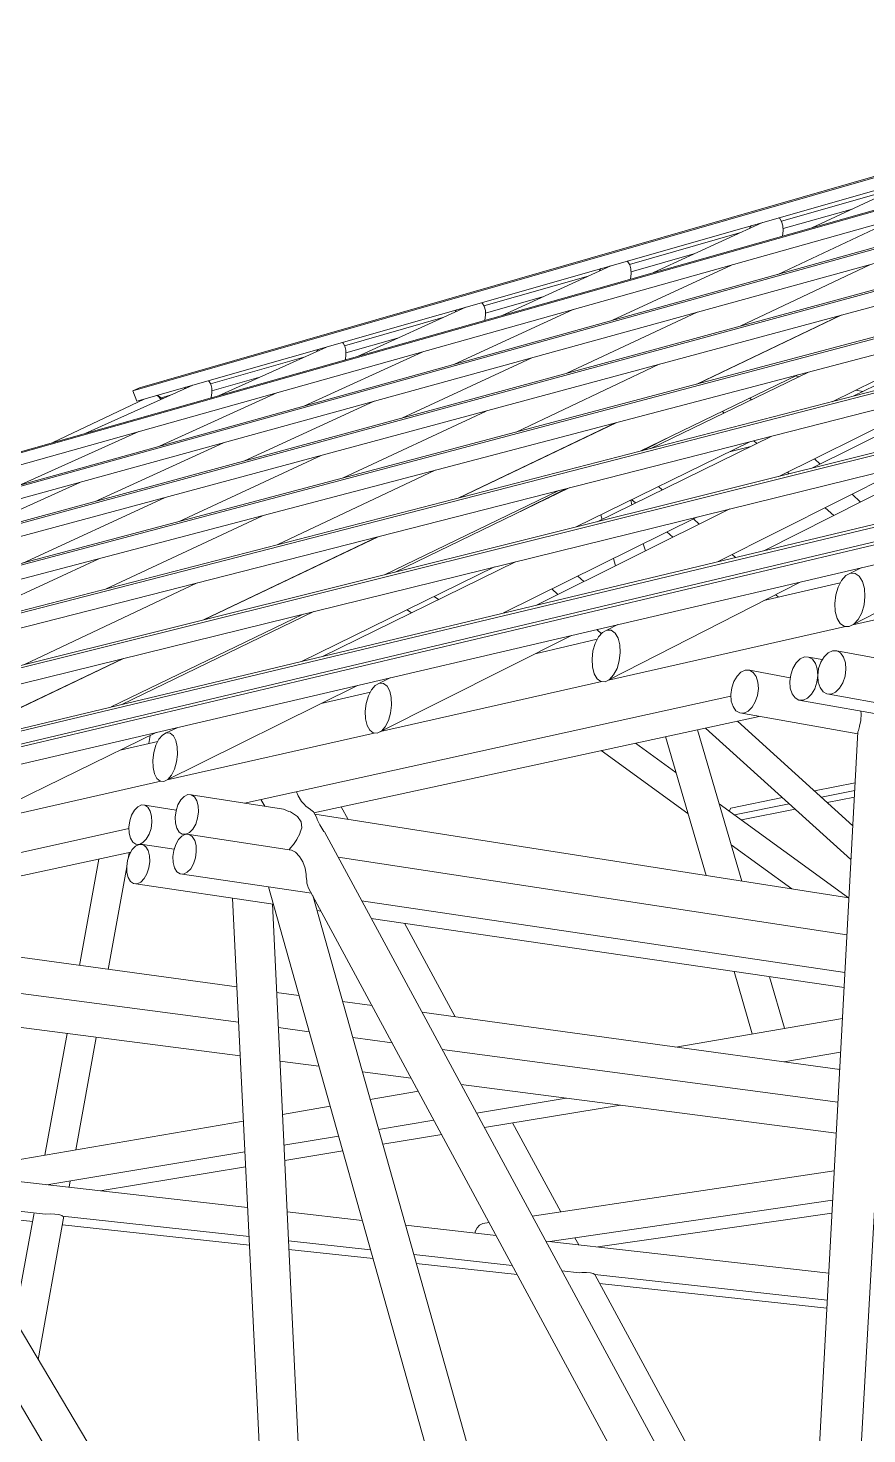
# Model space of a CAD drawing. Header units: millimetres. Extents: x -71878 to 121433, y -67383 to 83273.
# Drawn here: x -53653 to -41874, y 53587 to 73334 of the extents above; entities that cross this region are included whole.
import ezdxf

# ---------------------------------------------------------------- set-up
doc = ezdxf.new("R2010")
doc.units = ezdxf.units.MM
doc.header["$MEASUREMENT"] = 0
for name, color, linetype in [('COLUMNAS', 7, 'Continuous'), ('ENTIRADO', 7, 'Continuous'), ('Vigas', 7, 'Continuous')]:
    doc.layers.add(name, color=color, linetype=linetype)
for name, color, linetype, lineweight in [('COLUMNAS_Pluma_Nº__1', 7, 'Continuous', 0), ('ENTIRADO_Pluma_Nº__21', 7, 'Continuous', 5), ('Vigas_Pluma_Nº__21', 7, 'Continuous', 5)]:
    doc.layers.add(name, color=color, linetype=linetype, lineweight=lineweight)

# ---------------------------------------------------------------- blocks, each defined once
blk = doc.blocks.new('Elem Sección_5_3')
at = {"layer": 'COLUMNAS_Pluma_Nº__1', "linetype": 'Continuous'}
for p, q in [((-26873, -9638), (-19597, -21919)), ((-26206, -9724), (-19585, -20865))]:
    blk.add_line(p, q, dxfattribs=at)
blk = doc.blocks.new('Elem Sección_6_3')
at = {"layer": 'COLUMNAS_Pluma_Nº__1', "linetype": 'Continuous'}
for p, q in [((-20006, -7459), (-20005, -7461)), ((-19674, -8637), (-16050, -21511)), ((-19052, -8758), (-15481, -21450))]:
    blk.add_line(p, q, dxfattribs=at)
blk = doc.blocks.new('Elem Sección_35_3')
at = {"layer": 'Vigas_Pluma_Nº__21', "linetype": 'Continuous'}
for p, q in [((-22985, -13339), (-24132, -13214)), ((-19940, -13670), (-22568, -13384)), ((-18204, -13859), (-19386, -13731)), ((-16181, -14080), (-17598, -13926)), ((-11833, -14554), (-15024, -14206))]:
    blk.add_line(p, q, dxfattribs=at)
blk = doc.blocks.new('Elem Sección_37_3')
at = {"layer": 'Vigas_Pluma_Nº__21', "linetype": 'Continuous'}
for p, q in [((-20071, -11012), (-25889, -10259)), ((-18966, -11155), (-19512, -11084)), ((-17668, -11322), (-18355, -11234)), ((-11700, -12095), (-16969, -11413))]:
    blk.add_line(p, q, dxfattribs=at)
blk = doc.blocks.new('Elem Sección_38_3')
at = {"layer": 'Vigas_Pluma_Nº__21', "linetype": 'Continuous'}
for p, q in [((-13093, -5675), (-13138, -5751)), ((-13038, -5620), (-13093, -5675)), ((-12978, -5592), (-13038, -5620)), ((-12919, -5594), (-12978, -5592)), ((-12345, -5698), (-12919, -5594)), ((-12867, -5624), (-12919, -5594)), ((-12826, -5682), (-12867, -5624)), ((-12801, -5760), (-12826, -5682)), ((-13168, -5841), (-13180, -5936)), ((-13138, -5751), (-13168, -5841)), ((-12806, -5946), (-12794, -5851)), ((-12794, -5851), (-12801, -5760)), ((-13180, -5936), (-13174, -6027)), ((-13174, -6027), (-13149, -6104)), ((-13149, -6104), (-13109, -6162)), ((-12937, -6167), (-12881, -6112)), ((-12881, -6112), (-12837, -6036)), ((-12837, -6036), (-12806, -5946)), ((-13109, -6162), (-13056, -6193)), ((-11398, -6485), (-13056, -6193)), ((-13056, -6193), (-12997, -6195)), ((-12997, -6195), (-12937, -6167)), ((-11372, -6380), (-11354, -6300)), ((-11350, -6206), (-11354, -6168)), ((-11354, -6300), (-11350, -6206)), ((-11397, -6457), (-11388, -6440)), ((-11388, -6440), (-11374, -6382)), ((-11374, -6382), (-11372, -6380))]:
    blk.add_line(p, q, dxfattribs=at)
blk = doc.blocks.new('Elem Sección_39_3')
at = {"layer": 'Vigas_Pluma_Nº__21', "linetype": 'Continuous'}
for p, q in [((-20972, -7568), (-20945, -7485)), ((-20945, -7485), (-20906, -7415)), ((-20906, -7415), (-20859, -7366)), ((-20859, -7366), (-20807, -7341)), ((-20807, -7341), (-20757, -7343)), ((-20757, -7343), (-20714, -7373)), ((-20757, -7343), (-19464, -7546)), ((-20714, -7373), (-20680, -7426)), ((-20680, -7426), (-20661, -7499)), ((-20661, -7499), (-20657, -7583)), ((-20985, -7655), (-20972, -7568)), ((-20981, -7740), (-20985, -7655)), ((-20669, -7671), (-20696, -7754)), ((-20657, -7583), (-20669, -7671)), ((-19386, -7576), (-19464, -7546)), ((-19362, -7584), (-19386, -7576)), ((-19268, -7647), (-19362, -7584)), ((-19213, -7724), (-19268, -7647)), ((-19023, -7615), (-11523, -8792)), ((-18995, -7667), (-18990, -7690)), ((-18953, -7765), (-18990, -7690)), ((-20961, -7812), (-20981, -7740)), ((-20928, -7866), (-20961, -7812)), ((-20885, -7895), (-20928, -7866)), ((-20885, -7895), (-20845, -7901)), ((-20838, -7898), (-20885, -7895)), ((-20783, -7873), (-20834, -7898)), ((-20736, -7824), (-20783, -7873)), ((-20696, -7754), (-20736, -7824)), ((-19233, -7893), (-19275, -7966)), ((-19233, -7893), (-19229, -7867)), ((-19204, -7809), (-19229, -7867)), ((-19204, -7809), (-19213, -7724)), ((-18894, -7857), (-18953, -7765)), ((-18894, -7857), (-18888, -7864)), ((-19385, -8114), (-19362, -8090)), ((-19362, -8090), (-19323, -8040)), ((-19362, -8090), (-19362, -8090)), ((-19323, -8040), (-19322, -8039)), ((-19277, -7972), (-19322, -8039)), ((-19277, -7972), (-19275, -7966))]:
    blk.add_line(p, q, dxfattribs=at)
blk = doc.blocks.new('Elem Sección_40_3')
at = {"layer": 'Vigas_Pluma_Nº__21', "linetype": 'Continuous'}
for p, q in [((-21459, -7486), (-21509, -7511)), ((-21409, -7489), (-21459, -7486)), ((-21366, -7518), (-21409, -7489)), ((-20969, -7557), (-21409, -7489)), ((-21595, -7629), (-21622, -7711)), ((-21556, -7560), (-21595, -7629)), ((-21509, -7511), (-21556, -7560)), ((-21334, -7571), (-21366, -7518)), ((-21315, -7643), (-21334, -7571)), ((-21311, -7727), (-21315, -7643)), ((-21622, -7711), (-21634, -7798)), ((-21634, -7798), (-21630, -7882)), ((-21630, -7882), (-21611, -7954)), ((-21389, -7966), (-21350, -7897)), ((-21350, -7897), (-21323, -7815)), ((-21323, -7815), (-21311, -7727)), ((-21611, -7954), (-21579, -8007)), ((-21579, -8007), (-21536, -8037)), ((-21536, -8037), (-21490, -8040)), ((-21497, -8043), (-21536, -8037)), ((-21486, -8039), (-21436, -8015)), ((-21436, -8015), (-21389, -7966))]:
    blk.add_line(p, q, dxfattribs=at)
blk = doc.blocks.new('Elem Sección_41_3')
at = {"layer": 'Vigas_Pluma_Nº__21', "linetype": 'Continuous'}
for p, q in [((-13179, -5957), (-20011, -7460)), ((-21633, -7817), (-27288, -9061))]:
    blk.add_line(p, q, dxfattribs=at)
blk = doc.blocks.new('Elem Sección_42_3')
at = {"layer": 'Vigas_Pluma_Nº__21', "linetype": 'Continuous'}
for p, q in [((-19035, -7594), (-12781, -6241)), ((-19258, -7358), (-19278, -7299)), ((-19210, -7436), (-19258, -7358)), ((-19210, -7436), (-19172, -7474)), ((-19148, -7502), (-19172, -7474)), ((-19085, -7551), (-19148, -7502)), ((-19085, -7551), (-19077, -7555)), ((-19042, -7582), (-19077, -7555)), ((-19042, -7582), (-19041, -7582)), ((-26389, -9184), (-21608, -8150))]:
    blk.add_line(p, q, dxfattribs=at)
blk = doc.blocks.new('Elem Sección_43_3')
at = {"layer": 'Vigas_Pluma_Nº__21', "linetype": 'Continuous'}
for p, q in [((-11665, -11198), (-11652, -11196)), ((-16642, -12018), (-14729, -11703)), ((-18068, -12252), (-17240, -12116)), ((-19446, -12479), (-18631, -12345)), ((-22036, -12906), (-19994, -12570))]:
    blk.add_line(p, q, dxfattribs=at)
blk = doc.blocks.new('Elem Sección_44_3')
at = {"layer": 'Vigas_Pluma_Nº__21', "linetype": 'Continuous'}
for p, q in [((-13952, -10886), (-11614, -10484)), ((-12436, -11093), (-11639, -10960)), ((-18246, -11622), (-17569, -11506)), ((-16753, -11814), (-15495, -11604)), ((-19476, -11834), (-18807, -11719)), ((-23714, -12561), (-20026, -11928)), ((-18127, -12043), (-17350, -11913)), ((-19456, -12265), (-18689, -12137)), ((-22786, -12821), (-20005, -12356))]:
    blk.add_line(p, q, dxfattribs=at)
blk = doc.blocks.new('Elem Sección_47_3')
at = {"layer": 'Vigas_Pluma_Nº__21', "linetype": 'Continuous'}
for p, q in [((-15969, -13261), (-11729, -12623)), ((-15722, -13619), (-11751, -13038)), ((-16745, -13427), (-16769, -13479)), ((-16708, -13388), (-16745, -13427)), ((-16663, -13366), (-16708, -13388)), ((-16663, -13366), (-16574, -13352)), ((-16769, -13479), (-16773, -13500))]:
    blk.add_line(p, q, dxfattribs=at)
blk = doc.blocks.new('Elem Sección_48_3')
at = {"layer": 'Vigas_Pluma_Nº__21', "linetype": 'Continuous'}
blk.add_line((-15049, -13695), (-11761, -13220), dxfattribs=at)
blk = doc.blocks.new('Elem Sección_49_3')
at = {"layer": 'Vigas_Pluma_Nº__21', "linetype": 'Continuous'}
for p, q in [((-19966, -13139), (-24480, -12629)), ((-22807, -13234), (-24212, -13079)), ((-22806, -13234), (-22739, -13230)), ((-22739, -13230), (-22674, -13232)), ((-18356, -13322), (-19411, -13202)), ((-22807, -13234), (-22806, -13234)), ((-22674, -13232), (-22618, -13240)), ((-22618, -13240), (-22576, -13252)), ((-22564, -13260), (-22576, -13252)), ((-19946, -13548), (-22564, -13260)), ((-16476, -13534), (-17748, -13390)), ((-18239, -13736), (-19391, -13609)), ((-11806, -14062), (-15779, -13613)), ((-16249, -13954), (-17632, -13802)), ((-15307, -14058), (-15553, -14031)), ((-15307, -14058), (-15273, -14055)), ((-15273, -14055), (-15208, -14055)), ((-15208, -14055), (-15153, -14060)), ((-15153, -14060), (-15113, -14069)), ((-15113, -14069), (-15091, -14081)), ((-11827, -14440), (-15091, -14082))]:
    blk.add_line(p, q, dxfattribs=at)
blk = doc.blocks.new('Elem Sección_50_3')
at = {"layer": 'Vigas_Pluma_Nº__21', "linetype": 'Continuous'}
for p, q in [((-20889, -7922), (-20837, -7898)), ((-20837, -7898), (-20787, -7900)), ((-21003, -8124), (-20976, -8041)), ((-20976, -8041), (-20936, -7972)), ((-20936, -7972), (-20889, -7922)), ((-20787, -7900), (-20744, -7930)), ((-20787, -7900), (-19352, -8119)), ((-20744, -7930), (-20710, -7984)), ((-20710, -7984), (-20691, -8057)), ((-20691, -8057), (-20687, -8142)), ((-21015, -8212), (-21003, -8124)), ((-21011, -8296), (-21015, -8212)), ((-20699, -8230), (-20726, -8313)), ((-20687, -8142), (-20699, -8230)), ((-19352, -8119), (-19343, -8125)), ((-19294, -8151), (-19343, -8125)), ((-19237, -8208), (-19294, -8151)), ((-19191, -8284), (-19237, -8208)), ((-19158, -8372), (-19191, -8284)), ((-18696, -8219), (-11551, -9309)), ((-20992, -8369), (-21011, -8296)), ((-20959, -8423), (-20992, -8369)), ((-20915, -8453), (-20959, -8423)), ((-20865, -8456), (-20915, -8453)), ((-20915, -8453), (-19068, -8727)), ((-20814, -8432), (-20865, -8456)), ((-20766, -8382), (-20814, -8432)), ((-20726, -8313), (-20766, -8382)), ((-19144, -8463), (-19158, -8372)), ((-19146, -8491), (-19144, -8463)), ((-19136, -8551), (-19146, -8491)), ((-19136, -8584), (-19136, -8551)), ((-19119, -8628), (-19136, -8584)), ((-19114, -8643), (-19119, -8628)), ((-18366, -8831), (-11579, -9837))]:
    blk.add_line(p, q, dxfattribs=at)
blk = doc.blocks.new('Elem Sección_51_3')
at = {"layer": 'Vigas_Pluma_Nº__21', "linetype": 'Continuous'}
for p, q in [((-21540, -8064), (-21587, -8113)), ((-21490, -8039), (-21540, -8064)), ((-21440, -8042), (-21490, -8039)), ((-20998, -8109), (-21440, -8042)), ((-21397, -8072), (-21440, -8042)), ((-21364, -8125), (-21397, -8072)), ((-21653, -8264), (-21665, -8351)), ((-21626, -8182), (-21653, -8264)), ((-21587, -8113), (-21626, -8182)), ((-21345, -8198), (-21364, -8125)), ((-21354, -8369), (-21342, -8282)), ((-21342, -8282), (-21345, -8198)), ((-21665, -8351), (-21661, -8435)), ((-21661, -8435), (-21643, -8507)), ((-21420, -8521), (-21381, -8452)), ((-21381, -8452), (-21354, -8369)), ((-21643, -8507), (-21610, -8561)), ((-21610, -8561), (-21567, -8591)), ((-19606, -8878), (-21567, -8591)), ((-21567, -8591), (-21518, -8594)), ((-21518, -8594), (-21467, -8570)), ((-21467, -8570), (-21420, -8521)), ((-18934, -8977), (-18992, -8968)), ((-11590, -10051), (-18231, -9079))]:
    blk.add_line(p, q, dxfattribs=at)
blk = doc.blocks.new('Elem Sección_56_3')
at = {"layer": 'Vigas_Pluma_Nº__21', "linetype": 'Continuous'}
for p, q in [((-21244, -1735), (-21211, -1755)), ((-21211, -1755), (-21186, -1791)), ((-22704, -2396), (-21417, -1784)), ((-25066, -3519), (-23656, -2848)), ((-25246, -3800), (-25254, -3762)), ((-25245, -3869), (-25254, -3936)), ((-25245, -3869), (-25246, -3800)), ((-27570, -4709), (-26023, -3974)), ((-30227, -5973), (-28529, -5165)), ((-33053, -7316), (-31188, -6429)), ((-36064, -8747), (-34014, -7773)), ((-39278, -10275), (-37022, -9203)), ((-37734, -9623), (-37757, -9590)), ((-37734, -9623), (-37715, -9681)), ((-37718, -9902), (-37708, -9833)), ((-37715, -9681), (-37706, -9753)), ((-37706, -9753), (-37708, -9833)), ((-41097, -11659), (-39711, -10993)), ((-41229, -11268), (-41189, -11205)), ((-41189, -11205), (-41143, -11162)), ((-41143, -11162), (-40974, -11081)), ((-41143, -11162), (-41094, -11143)), ((-41094, -11143), (-41048, -11150)), ((-41048, -11150), (-41009, -11183)), ((-41009, -11183), (-40980, -11238)), ((-40980, -11238), (-40966, -11310)), ((-41274, -11510), (-41273, -11429)), ((-41273, -11429), (-41258, -11345)), ((-41258, -11345), (-41229, -11268)), ((-40966, -11392), (-40982, -11476)), ((-40966, -11310), (-40966, -11392)), ((-41259, -11582), (-41274, -11510)), ((-41231, -11637), (-41259, -11582)), ((-41192, -11670), (-41231, -11637)), ((-41050, -11616), (-41097, -11659)), ((-41011, -11553), (-41050, -11616)), ((-40982, -11476), (-41011, -11553)), ((-41146, -11678), (-41192, -11670)), ((-41097, -11659), (-41146, -11678))]:
    blk.add_line(p, q, dxfattribs=at)
blk = doc.blocks.new('Elem Sección_57_3')
at = {"layer": 'Vigas_Pluma_Nº__21', "linetype": 'Continuous'}
for p, q in [((-11469, -4955), (-7899, -4148)), ((-12719, -4615), (-11644, -4366)), ((-14898, -5731), (-11570, -4978)), ((-15926, -5361), (-15056, -5159)), ((-18933, -6060), (-18243, -5900)), ((-18098, -6455), (-14992, -5752)), ((-21095, -7133), (-18189, -6475)), ((-21757, -6716), (-21229, -6593)), ((-23907, -7769), (-21183, -7153))]:
    blk.add_line(p, q, dxfattribs=at)
blk = doc.blocks.new('Elem Sección_59_3')
at = {"layer": 'COLUMNAS_Pluma_Nº__1', "linetype": 'Continuous'}
for p, q in [((-11611, -21197), (-10777, -6271)), ((-12187, -21135), (-11397, -6457))]:
    blk.add_line(p, q, dxfattribs=at)
blk = doc.blocks.new('Elem Sección_61_3')
at = {"layer": 'Vigas_Pluma_Nº__21', "linetype": 'Continuous'}
for p, q in [((-20119, -10042), (-28016, -8961)), ((-20095, -10539), (-26205, -9727)), ((-19245, -10161), (-19559, -10118)), ((-18219, -10302), (-18633, -10245)), ((-11652, -11200), (-17518, -10398)), ((-19102, -10671), (-19535, -10614)), ((-17936, -10826), (-18490, -10753)), ((-11677, -11659), (-17236, -10919))]:
    blk.add_line(p, q, dxfattribs=at)
blk = doc.blocks.new('Elem Sección_66_3')
at = {"layer": 'Vigas_Pluma_Nº__21', "linetype": 'Continuous'}
for p, q in [((-11815, -5347), (-11754, -5319)), ((-11754, -5319), (-11693, -5320)), ((-11693, -5320), (-11639, -5351)), ((-11693, -5320), (-11105, -5429)), ((-11948, -5571), (-11917, -5480)), ((-11917, -5480), (-11872, -5403)), ((-11872, -5403), (-11815, -5347)), ((-11639, -5351), (-11597, -5409)), ((-11597, -5409), (-11571, -5488)), ((-11571, -5488), (-11564, -5580)), ((-11960, -5667), (-11948, -5571)), ((-11953, -5759), (-11960, -5667)), ((-11577, -5676), (-11607, -5768)), ((-11564, -5580), (-11577, -5676)), ((-11927, -5838), (-11953, -5759)), ((-11886, -5895), (-11927, -5838)), ((-11832, -5927), (-11886, -5895)), ((-11709, -5900), (-11771, -5928)), ((-11653, -5845), (-11709, -5900)), ((-11607, -5768), (-11653, -5845)), ((-11771, -5928), (-11832, -5927)), ((-11832, -5927), (-9804, -6292)), ((-9743, -6294), (-9804, -6292)), ((-9700, -6275), (-9743, -6294))]:
    blk.add_line(p, q, dxfattribs=at)
blk = doc.blocks.new('Elem Sección_67_3')
at = {"layer": 'Vigas_Pluma_Nº__21', "linetype": 'Continuous'}
for p, q in [((-12310, -5567), (-12265, -5490)), ((-12265, -5490), (-12209, -5435)), ((-12209, -5435), (-12148, -5407)), ((-12148, -5407), (-12088, -5408)), ((-12088, -5408), (-12034, -5439)), ((-12088, -5408), (-11896, -5444)), ((-12034, -5439), (-11992, -5497)), ((-11992, -5497), (-11967, -5575)), ((-12353, -5753), (-12340, -5658)), ((-12340, -5658), (-12310, -5567)), ((-11960, -5667), (-11972, -5763)), ((-11967, -5575), (-11960, -5667)), ((-12346, -5845), (-12353, -5753)), ((-12320, -5923), (-12346, -5845)), ((-12279, -5981), (-12320, -5923)), ((-12003, -5854), (-12048, -5931)), ((-11972, -5763), (-12003, -5854)), ((-12226, -6012), (-12279, -5981)), ((-12165, -6014), (-12226, -6012)), ((-12226, -6012), (-10199, -6375)), ((-12104, -5986), (-12165, -6014)), ((-12048, -5931), (-12104, -5986)), ((-10021, -6295), (-10077, -6349)), ((-9998, -6257), (-10021, -6295)), ((-10138, -6377), (-10199, -6375)), ((-10077, -6349), (-10138, -6377))]:
    blk.add_line(p, q, dxfattribs=at)
blk = doc.blocks.new('Elem Sección_81_3')
at = {"layer": 'COLUMNAS_Pluma_Nº__1', "linetype": 'Continuous'}
for p, q in [((-20181, -8794), (-19550, -21568)), ((-19618, -8876), (-19006, -21654)), ((-19398, -21830), (-19459, -21832)), ((-19343, -21829), (-19398, -21830))]:
    blk.add_line(p, q, dxfattribs=at)
blk = doc.blocks.new('Elem Sección_82_3')
at = {"layer": 'COLUMNAS_Pluma_Nº__1', "linetype": 'Continuous'}
for p, q in [((-19727, -7505), (-19779, -7409)), ((-18995, -7667), (-19041, -7582)), ((-12144, -20335), (-18888, -7864)), ((-12246, -21377), (-19114, -8643)), ((-12246, -21377), (-12239, -21372)), ((-12220, -21382), (-12246, -21377)), ((-12239, -21372), (-12200, -21367)), ((-12200, -21384), (-12220, -21382)), ((-12200, -21367), (-12194, -21367))]:
    blk.add_line(p, q, dxfattribs=at)
blk = doc.blocks.new('Elem Sección_159_3')
at = {"layer": 'COLUMNAS_Pluma_Nº__1', "linetype": 'Continuous'}
for p, q in [((-20179, -4692), (-20177, -4695)), ((-20528, -4859), (-20527, -4862)), ((-18651, -7511), (-18555, -7689)), ((-17764, -9148), (-17053, -10461)), ((-16245, -11952), (-15568, -13201)), ((-15370, -13568), (-15317, -13665)), ((-15091, -14081), (-12104, -19595))]:
    blk.add_line(p, q, dxfattribs=at)
blk = doc.blocks.new('Elem Sección_168_3')
at = {"layer": 'COLUMNAS_Pluma_Nº__1', "linetype": 'Continuous'}
for p, q in [((-21334, -6509), (-21354, -6623)), ((-22054, -8247), (-22327, -9740)), ((-21629, -8155), (-21644, -8236)), ((-21665, -8354), (-21923, -9795)), ((-22502, -10697), (-22815, -12407)), ((-22095, -10750), (-22379, -12332)), ((-22457, -12766), (-22473, -12856)), ((-22963, -13217), (-23238, -14719)), ((-22546, -13262), (-22907, -15275))]:
    blk.add_line(p, q, dxfattribs=at)
blk = doc.blocks.new('Elem Sección_172_3')
at = {"layer": 'Vigas_Pluma_Nº__21', "linetype": 'Continuous'}
for p, q in [((-8776, -3551), (-11454, -4948)), ((-11626, -4331), (-11675, -4425)), ((-11565, -4264), (-11626, -4331)), ((-11348, -4153), (-11565, -4264)), ((-11499, -4231), (-11565, -4264)), ((-11434, -4234), (-11499, -4231)), ((-11376, -4273), (-11434, -4234)), ((-11331, -4345), (-11376, -4273)), ((-11708, -4536), (-11722, -4654)), ((-11675, -4425), (-11708, -4536)), ((-11304, -4443), (-11331, -4345)), ((-11297, -4556), (-11304, -4443)), ((-11722, -4654), (-11715, -4767)), ((-11343, -4787), (-11310, -4675)), ((-11310, -4675), (-11297, -4556)), ((-11715, -4767), (-11687, -4865)), ((-11687, -4865), (-11643, -4937)), ((-11454, -4948), (-11393, -4881)), ((-11393, -4881), (-11343, -4787)), ((-11643, -4937), (-11585, -4977)), ((-11585, -4977), (-11520, -4981)), ((-11520, -4981), (-11454, -4948))]:
    blk.add_line(p, q, dxfattribs=at)
blk = doc.blocks.new('Elem Sección_173_3')
at = {"layer": 'Vigas_Pluma_Nº__21', "linetype": 'Continuous'}
for p, q in [((-9988, -2537), (-12709, -3912)), ((-12208, -4354), (-14883, -5723)), ((-15038, -5125), (-15085, -5216)), ((-14981, -5061), (-15038, -5125)), ((-14920, -5029), (-14981, -5061)), ((-14768, -4952), (-14920, -5029)), ((-14859, -5032), (-14920, -5029)), ((-14805, -5071), (-14859, -5032)), ((-14764, -5141), (-14805, -5071)), ((-15117, -5323), (-15130, -5437)), ((-15085, -5216), (-15117, -5323)), ((-14739, -5236), (-14764, -5141)), ((-14734, -5346), (-14739, -5236)), ((-15130, -5437), (-15125, -5547)), ((-14779, -5569), (-14747, -5461)), ((-14747, -5461), (-14734, -5346)), ((-15125, -5547), (-15100, -5642)), ((-15100, -5642), (-15059, -5712)), ((-15059, -5712), (-15006, -5751)), ((-14945, -5755), (-14883, -5723)), ((-14883, -5723), (-14826, -5659)), ((-14826, -5659), (-14779, -5569)), ((-15006, -5751), (-14945, -5755))]:
    blk.add_line(p, q, dxfattribs=at)
blk = doc.blocks.new('Elem Sección_174_3')
at = {"layer": 'Vigas_Pluma_Nº__21', "linetype": 'Continuous'}
for p, q in [((-9591, -1536), (-12043, -2755)), ((-10637, -2697), (-13358, -4067)), ((-13193, -3328), (-15911, -4679)), ((-15416, -5104), (-18146, -6479)), ((-17964, -5700), (-18115, -5775)), ((-18227, -5868), (-18271, -5955)), ((-18173, -5806), (-18227, -5868)), ((-18115, -5775), (-18173, -5806)), ((-18059, -5779), (-18115, -5775)), ((-18009, -5817), (-18059, -5779)), ((-17971, -5885), (-18009, -5817)), ((-17949, -5977), (-17971, -5885)), ((-18302, -6059), (-18316, -6169)), ((-18271, -5955), (-18302, -6059)), ((-17958, -6195), (-17944, -6084)), ((-17944, -6084), (-17949, -5977)), ((-18316, -6169), (-18311, -6276)), ((-18311, -6276), (-18289, -6368)), ((-18033, -6387), (-17989, -6299)), ((-17989, -6299), (-17958, -6195)), ((-18289, -6368), (-18252, -6436)), ((-18252, -6436), (-18202, -6474)), ((-18202, -6474), (-18146, -6479)), ((-18146, -6479), (-18087, -6448)), ((-18087, -6448), (-18033, -6387))]:
    blk.add_line(p, q, dxfattribs=at)
blk = doc.blocks.new('Elem Sección_175_3')
at = {"layer": 'Vigas_Pluma_Nº__21', "linetype": 'Continuous'}
for p, q in [((-9243, -657), (-11461, -1745)), ((-10054, -1654), (-12505, -2871)), ((-12606, -2306), (-15056, -3507)), ((-13656, -3442), (-16372, -4789)), ((-16204, -4070), (-18913, -5398)), ((-18424, -5807), (-21142, -7156)), ((-21162, -6503), (-21213, -6563)), ((-21108, -6474), (-21162, -6503)), ((-20957, -6400), (-21108, -6474)), ((-21055, -6478), (-21108, -6474)), ((-21009, -6515), (-21055, -6478)), ((-20974, -6582), (-21009, -6515)), ((-21255, -6647), (-21285, -6747)), ((-21213, -6563), (-21255, -6647)), ((-20954, -6671), (-20974, -6582)), ((-20951, -6775), (-20954, -6671)), ((-21285, -6747), (-21299, -6855)), ((-21299, -6855), (-21295, -6958)), ((-20994, -6983), (-20965, -6882)), ((-20965, -6882), (-20951, -6775)), ((-21295, -6958), (-21276, -7047)), ((-21276, -7047), (-21241, -7114)), ((-21087, -7127), (-21036, -7068)), ((-21036, -7068), (-20994, -6983)), ((-21241, -7114), (-21195, -7151)), ((-21195, -7151), (-21142, -7156)), ((-21142, -7156), (-21087, -7127))]:
    blk.add_line(p, q, dxfattribs=at)
blk = doc.blocks.new('Elem Sección_176_3')
at = {"layer": 'Vigas_Pluma_Nº__21', "linetype": 'Continuous'}
for p, q in [((-11758, -1821), (-9540, -735)), ((-14306, -2479), (-12089, -1406)), ((-15352, -3581), (-12903, -2382)), ((-17893, -4215), (-15449, -3032)), ((-19209, -5469), (-16500, -4143)), ((-21735, -6074), (-19037, -4768)), ((-23954, -7792), (-21251, -6469))]:
    blk.add_line(p, q, dxfattribs=at)
blk = doc.blocks.new('Elem Sección_177_3')
at = {"layer": 'Vigas_Pluma_Nº__21', "linetype": 'Continuous'}
for p, q in [((-13642, -1569), (-11629, -606)), ((-14455, -2517), (-12238, -1445)), ((-16995, -3173), (-14782, -2114)), ((-18042, -4252), (-15598, -3070)), ((-20570, -4882), (-18135, -3718)), ((-21882, -6109), (-19186, -4805)), ((-24390, -6710), (-21708, -5427))]:
    blk.add_line(p, q, dxfattribs=at)
blk = doc.blocks.new('Elem Sección_178_3')
at = {"layer": 'Vigas_Pluma_Nº__21', "linetype": 'Continuous'}
for p, q in [((-11218, 108), (-13051, -759)), ((-11645, -611), (-13658, -1574)), ((-14187, -1296), (-16197, -2248)), ((-14798, -2118), (-17011, -3177)), ((-17334, -2785), (-19540, -3829)), ((-18151, -3722), (-20586, -4886)), ((-20676, -4367), (-23098, -5513)), ((-21724, -5431), (-24406, -6713))]:
    blk.add_line(p, q, dxfattribs=at)
blk = doc.blocks.new('Elem Sección_179_3')
at = {"layer": 'Vigas_Pluma_Nº__21', "linetype": 'Continuous'}
for p, q in [((-12521, -33), (-10849, 751)), ((-15484, -1421), (-13654, -563)), ((-18623, -2892), (-16618, -1952)), ((-21953, -4452), (-19756, -3422))]:
    blk.add_line(p, q, dxfattribs=at)
blk = doc.blocks.new('Elem Sección_180_3')
at = {"layer": 'Vigas_Pluma_Nº__21', "linetype": 'Continuous'}
for p, q in [((-10515, 1332), (-12043, 622)), ((-13173, 98), (-14844, -678)), ((-15975, -1203), (-17801, -2051)), ((-18932, -2576), (-20929, -3504)), ((-22057, -4028), (-24243, -5043))]:
    blk.add_line(p, q, dxfattribs=at)
blk = doc.blocks.new('Elem Sección_181_3')
at = {"layer": 'Vigas_Pluma_Nº__21', "linetype": 'Continuous'}
for p, q in [((-12737, 697), (-14265, -7)), ((-12494, 752), (-12510, 762)), ((-12467, 710), (-12494, 752)), ((-12450, 651), (-12467, 710)), ((-12446, 581), (-12450, 651)), ((-12455, 506), (-12454, 509)), ((-12454, 509), (-12446, 581)), ((-15393, -526), (-17061, -1294)), ((-18189, -1814), (-20010, -2652)), ((-21136, -3171), (-23125, -4087))]:
    blk.add_line(p, q, dxfattribs=at)
blk = doc.blocks.new('Elem Sección_182_3')
at = {"layer": 'Vigas_Pluma_Nº__21', "linetype": 'Continuous'}
for p, q in [((-14865, 89), (-16390, -608)), ((-14625, 143), (-14640, 153)), ((-14599, 101), (-14625, 143)), ((-14584, 44), (-14599, 101)), ((-14580, -24), (-14584, 44)), ((-14589, -96), (-14580, -24)), ((-14589, -98), (-14589, -96)), ((-17516, -1123), (-19179, -1883)), ((-20303, -2397), (-22117, -3226))]:
    blk.add_line(p, q, dxfattribs=at)
blk = doc.blocks.new('Elem Sección_183_3')
at = {"layer": 'Vigas_Pluma_Nº__21', "linetype": 'Continuous'}
for p, q in [((-18425, -1184), (-16903, -494)), ((-16681, -430), (-16667, -440)), ((-16667, -440), (-16643, -481)), ((-16643, -481), (-16628, -538)), ((-16628, -538), (-16625, -605)), ((-16633, -675), (-16634, -677)), ((-16625, -605), (-16633, -675)), ((-21205, -2446), (-19547, -1694)), ((-24131, -3774), (-22325, -2954))]:
    blk.add_line(p, q, dxfattribs=at)
blk = doc.blocks.new('Elem Sección_201_3')
at = {"layer": 'ENTIRADO_Pluma_Nº__21', "linetype": 'Continuous'}
for p, q in [((2031, -707), (-41152, -10926)), ((2181, -624), (-41013, -10864)), ((2140, -998), (-41074, -11105))]:
    blk.add_line(p, q, dxfattribs=at)
blk = doc.blocks.new('Elem Sección_205_3')
at = {"layer": 'Vigas_Pluma_Nº__21', "linetype": 'Continuous'}
for p, q in [((-21221, -1737), (-21239, -1738)), ((-21203, -1756), (-21221, -1737)), ((-21162, -1780), (-21221, -1737)), ((-21195, -1778), (-21203, -1756)), ((-21190, -1793), (-21195, -1778)), ((-21195, -1778), (-21191, -1793)), ((-21188, -1792), (-21195, -1778)), ((-18740, -4007), (-18743, -4005)), ((-18646, -3962), (-18648, -3960)), ((-17287, -4601), (-17347, -4557)), ((-17666, -4787), (-17726, -4743)), ((-13951, -7028), (-14517, -6617)), ((-13783, -7606), (-15001, -6721)), ((-11530, -8791), (-13345, -7470)), ((-12322, -8666), (-13177, -8046)), ((-8178, -11676), (-9358, -10819)), ((-8319, -11128), (-8857, -10736)), ((-6175, -13130), (-6711, -12740)), ((-6509, -12766), (-6402, -12860)), ((-6402, -12860), (-6377, -12883)), ((-5592, -13553), (-5749, -13439)), ((-4151, -14161), (-4784, -13700)), ((-2488, -15806), (-3885, -14792)), ((-2429, -15414), (-3369, -14730)), ((-2404, -15438), (-2429, -15414)), ((-2384, -15479), (-2404, -15438)), ((-2372, -15533), (-2384, -15479)), ((-2368, -15594), (-2372, -15533)), ((-2372, -15657), (-2368, -15594)), ((-2460, -15811), (-2432, -15797)), ((-2432, -15797), (-2406, -15764)), ((-2406, -15764), (-2386, -15716)), ((-2386, -15716), (-2372, -15657)), ((-2488, -15806), (-2460, -15811))]:
    blk.add_line(p, q, dxfattribs=at)
blk = doc.blocks.new('Elem Sección_216_3')
at = {"layer": 'Vigas_Pluma_Nº__21', "linetype": 'Continuous'}
for p, q in [((-9001, 650), (-9005, 652)), ((-9005, 652), (-9005, 652)), ((-10493, -63), (-10301, 32)), ((-14426, -2510), (-14019, -2306)), ((-16206, -3398), (-15497, -3044))]:
    blk.add_line(p, q, dxfattribs=at)
blk = doc.blocks.new('Elem Sección_218_3')
at = {"layer": 'Vigas_Pluma_Nº__21', "linetype": 'Continuous'}
for p, q in [((-10800, -1353), (-10706, -1375)), ((-12267, -1459), (-12221, -1470)), ((-11423, -1657), (-11328, -1679)), ((-9803, -1590), (-9733, -1607)), ((-10497, -1874), (-10343, -1910)), ((-8877, -1811), (-8655, -1864)), ((-9477, -2113), (-9472, -2114)), ((-7761, -2077), (-7455, -2150)), ((-8349, -2378), (-8039, -2450)), ((-6518, -2373), (-6476, -2383))]:
    blk.add_line(p, q, dxfattribs=at)
blk = doc.blocks.new('Elem Sección_221_3')
at = {"layer": 'COLUMNAS_Pluma_Nº__1', "linetype": 'Continuous'}
for p, q in [((-14587, -3206), (-14569, -3268)), ((-15006, -3412), (-14988, -3474)), ((-14410, -3816), (-14380, -3918)), ((-14828, -4023), (-14798, -4126)), ((-13648, -6429), (-13028, -8556)), ((-14098, -6526), (-13529, -8477)), ((-13136, -9825), (-12880, -10702)), ((-12637, -9898), (-12425, -10623))]:
    blk.add_line(p, q, dxfattribs=at)
blk = doc.blocks.new('Elem Sección_229_3')
at = {"layer": 'Vigas_Pluma_Nº__21', "linetype": 'Continuous'}
for p, q in [((-18858, -1053), (-20375, -1737)), ((-18625, -1000), (-18639, -990)), ((-18602, -1040), (-18625, -1000)), ((-18589, -1096), (-18602, -1040)), ((-18594, -1230), (-18586, -1161)), ((-18586, -1161), (-18589, -1096)), ((-18595, -1233), (-18594, -1230)), ((-21494, -2241), (-23145, -2985)), ((-24260, -3488), (-26056, -4297)), ((-27166, -4797), (-29121, -5679)), ((-30222, -6175), (-32351, -7135)), ((-33442, -7627), (-35759, -8671)), ((-36838, -9157), (-37708, -9549)), ((-37742, -9570), (-37757, -9590)), ((-37708, -9549), (-37742, -9570)), ((-37676, -9554), (-37708, -9549)), ((-37649, -9584), (-37676, -9554)), ((-37630, -9635), (-37649, -9584)), ((-37621, -9704), (-37630, -9635)), ((-37641, -9883), (-37635, -9865)), ((-37635, -9865), (-37623, -9783)), ((-37623, -9783), (-37621, -9704))]:
    blk.add_line(p, q, dxfattribs=at)
blk = doc.blocks.new('Elem Sección_230_3')
at = {"layer": 'Vigas_Pluma_Nº__21', "linetype": 'Continuous'}
for p, q in [((-20518, -1527), (-20505, -1537)), ((-20505, -1537), (-20483, -1577)), ((-20483, -1577), (-20470, -1631)), ((-22246, -2266), (-20734, -1589)), ((-20477, -1763), (-20478, -1766)), ((-20468, -1696), (-20477, -1763)), ((-20470, -1631), (-20468, -1696)), ((-25004, -3502), (-23360, -2765)), ((-25244, -3911), (-25250, -3934)), ((-25234, -3840), (-25244, -3911)), ((-25239, -3757), (-25235, -3773)), ((-25235, -3773), (-25234, -3840))]:
    blk.add_line(p, q, dxfattribs=at)
blk = doc.blocks.new('Elem Sección_241_3')
at = {"layer": 'Vigas_Pluma_Nº__21', "linetype": 'Continuous'}
for p, q in [((-12907, 634), (-12918, 614)), ((-12891, 653), (-12907, 634)), ((-12765, 684), (-12770, 687)), ((-11880, -727), (-11883, -724)), ((-10642, -1344), (-10690, -1298)), ((-10537, -2007), (-10615, -1933)), ((-8980, -2934), (-9139, -2782)), ((-9376, -3114), (-9519, -2977)), ((-8802, -3660), (-8867, -3598)), ((-6379, -5970), (-7331, -5063)), ((-5668, -6104), (-6862, -4961)), ((-5331, -6969), (-5583, -6729)), ((-4649, -7079), (-4880, -6858)), ((-4435, -7823), (-4444, -7815)), ((-2691, -8953), (-3887, -7808)), ((-3164, -9034), (-4044, -8196)), ((-1160, -10418), (-2006, -9608)), ((-1822, -10314), (-2480, -9686)), ((912, -12919), (-355, -11712)), ((1545, -13006), (272, -11788)), ((3048, -14444), (2600, -14016)), ((3237, -15136), (2122, -14073))]:
    blk.add_line(p, q, dxfattribs=at)
blk = doc.blocks.new('Elem Sección_242_3')
at = {"layer": 'Vigas_Pluma_Nº__21', "linetype": 'Continuous'}
for p, q in [((-15021, 30), (-15029, 13)), ((-15005, 49), (-15021, 30)), ((-14886, 79), (-14889, 82)), ((-13302, -1406), (-13304, -1404)), ((-12890, -1793), (-12913, -1772)), ((-13275, -1980), (-13298, -1958)), ((-12816, -2409), (-12858, -2370)), ((-11927, -2698), (-12006, -2623)), ((-12361, -2835), (-12386, -2812)), ((-11360, -3231), (-11477, -3121)), ((-11736, -3420), (-11854, -3310)), ((-8963, -5484), (-9022, -5428)), ((-8573, -6381), (-8837, -6134)), ((-7872, -6508), (-8134, -6262)), ((-5372, -9378), (-7782, -7122)), ((-5246, -8976), (-7090, -7244)), ((-3266, -11349), (-3366, -11255)), ((-1384, -12605), (-2202, -11837)), ((-2017, -12518), (-2672, -11905)), ((-250, -13671), (-361, -13567)), ((1050, -15389), (-75, -14336)), ((1202, -15035), (398, -14279)), ((1231, -15078), (1202, -15035)), ((1249, -15134), (1231, -15078)), ((1256, -15198), (1249, -15134)), ((1250, -15263), (1256, -15198)), ((1050, -15389), (1087, -15415)), ((1167, -15406), (1203, -15373)), ((1203, -15373), (1232, -15323)), ((1232, -15323), (1250, -15263)), ((1087, -15415), (1127, -15421)), ((1127, -15421), (1167, -15406))]:
    blk.add_line(p, q, dxfattribs=at)
blk = doc.blocks.new('Elem Sección_243_3')
at = {"layer": 'Vigas_Pluma_Nº__21', "linetype": 'Continuous'}
for p, q in [((-17047, -548), (-17053, -562)), ((-17031, -531), (-17047, -548)), ((-16918, -501), (-16920, -499)), ((-15036, -2236), (-15039, -2234)), ((-15417, -2418), (-15419, -2416)), ((-14144, -3060), (-14194, -3014)), ((-14519, -3244), (-14569, -3198)), ((-13623, -3541), (-13705, -3466)), ((-13995, -3726), (-14077, -3651)), ((-13116, -4010), (-13161, -3968)), ((-12512, -4567), (-12552, -4530)), ((-8051, -9195), (-10799, -6667)), ((-8650, -8134), (-10209, -6694)), ((-5928, -11149), (-6275, -10829)), ((-4903, -11595), (-5092, -11420)), ((-4231, -12215), (-4311, -12142)), ((-2835, -13996), (-3788, -13118)), ((-2368, -13937), (-3167, -13199)), ((-1068, -15621), (-2190, -14589)), ((-1016, -15186), (-1722, -14533)), ((-1068, -15621), (-1034, -15646)), ((-1034, -15646), (-1016, -15649))]:
    blk.add_line(p, q, dxfattribs=at)
blk = doc.blocks.new('Elem Sección_244_3')
at = {"layer": 'Vigas_Pluma_Nº__21', "linetype": 'Continuous'}
for p, q in [((-18995, -1114), (-18990, -1104)), ((-18990, -1104), (-18975, -1086)), ((-18868, -1056), (-18867, -1057)), ((-16697, -3026), (-16694, -3029)), ((-15327, -4271), (-15243, -4347)), ((-15693, -4452), (-15608, -4529)), ((-15064, -5022), (-14999, -5081)), ((-13086, -6307), (-11468, -7777)), ((-13536, -6405), (-11494, -8254)), ((-10891, -8302), (-10107, -9014)), ((-10917, -8776), (-10768, -8910)), ((-8311, -10646), (-7001, -11837)), ((-8768, -10721), (-7631, -11750)), ((-6226, -12803), (-6253, -12851)), ((-6361, -12895), (-6377, -12883)), ((-6324, -12900), (-6361, -12895)), ((-6287, -12885), (-6324, -12900)), ((-6253, -12851), (-6287, -12885))]:
    blk.add_line(p, q, dxfattribs=at)
blk = doc.blocks.new('Elem Sección_245_3')
at = {"layer": 'Vigas_Pluma_Nº__21', "linetype": 'Continuous'}
for p, q in [((-20859, -1645), (-20855, -1636)), ((-20855, -1636), (-20841, -1619)), ((-20739, -1590), (-20738, -1591)), ((-18283, -3785), (-18280, -3787))]:
    blk.add_line(p, q, dxfattribs=at)
blk = doc.blocks.new('Elem Sección_246_3')
at = {"layer": 'ENTIRADO_Pluma_Nº__21', "linetype": 'Continuous'}
for p, q in [((30526, 13319), (-21578, -1668)), ((30606, 13366), (-21484, -1626)), ((30603, 13085), (-21520, -1814)), ((-21578, -1668), (-21484, -1626)), ((-21520, -1814), (-21578, -1668))]:
    blk.add_line(p, q, dxfattribs=at)
blk = doc.blocks.new('Elem Sección_247_3')
at = {"layer": 'ENTIRADO_Pluma_Nº__21', "linetype": 'Continuous'}
for p, q in [((-10836, 1183), (-12471, 717)), ((-11477, 885), (-12447, 610)), ((-13058, 549), (-14603, 108)), ((-13699, 254), (-14581, 3)), ((-15185, -58), (-16647, -475)), ((-15825, -350), (-16626, -578)), ((-17223, -639), (-18606, -1034)), ((-17861, -929), (-18587, -1135)), ((-19177, -1196), (-20487, -1570)), ((-19814, -1483), (-20469, -1670)), ((-21237, -1738), (-21233, -1732)), ((-21052, -1731), (-21179, -1768))]:
    blk.add_line(p, q, dxfattribs=at)
blk = doc.blocks.new('Elem Sección_248_3')
at = {"layer": 'ENTIRADO_Pluma_Nº__21', "linetype": 'Continuous'}
for p, q in [((27322, 11742), (-23820, -2728)), ((27409, 11792), (-23720, -2684)), ((27403, 11502), (-23759, -2877))]:
    blk.add_line(p, q, dxfattribs=at)
blk = doc.blocks.new('Elem Sección_249_3')
at = {"layer": 'ENTIRADO_Pluma_Nº__21', "linetype": 'Continuous'}
for p, q in [((24013, 10121), (-26084, -3802)), ((23919, 10067), (-26189, -3849)), ((24003, 9820), (-26126, -4002))]:
    blk.add_line(p, q, dxfattribs=at)
blk = doc.blocks.new('Elem Sección_250_3')
at = {"layer": 'ENTIRADO_Pluma_Nº__21', "linetype": 'Continuous'}
for p, q in [((20399, 8342), (-28588, -4986)), ((20296, 8284), (-28698, -5035)), ((20384, 8029), (-28633, -5193))]:
    blk.add_line(p, q, dxfattribs=at)
blk = doc.blocks.new('Elem Sección_251_3')
at = {"layer": 'ENTIRADO_Pluma_Nº__21', "linetype": 'Continuous'}
for p, q in [((16433, 6382), (-31359, -6294)), ((16545, 6445), (-31243, -6242)), ((16526, 6120), (-31291, -6456))]:
    blk.add_line(p, q, dxfattribs=at)
blk = doc.blocks.new('Elem Sección_252_3')
at = {"layer": 'ENTIRADO_Pluma_Nº__21', "linetype": 'Continuous'}
for p, q in [((12305, 4350), (-34187, -7632)), ((12427, 4419), (-34065, -7577)), ((12402, 4080), (-34116, -7799))]:
    blk.add_line(p, q, dxfattribs=at)
blk = doc.blocks.new('Elem Sección_253_3')
at = {"layer": 'ENTIRADO_Pluma_Nº__21', "linetype": 'Continuous'}
for p, q in [((7883, 2174), (-37197, -9056)), ((8016, 2248), (-37068, -8998)), ((7985, 1894), (-37124, -9228))]:
    blk.add_line(p, q, dxfattribs=at)
blk = doc.blocks.new('Elem Sección_254_3')
at = {"layer": 'ENTIRADO_Pluma_Nº__21', "linetype": 'Continuous'}
for p, q in [((3134, -164), (-40409, -10575)), ((3281, -83), (-40272, -10513))]:
    blk.add_line(p, q, dxfattribs=at)
blk = doc.blocks.new('Elem Sección_255_3')
at = {"layer": 'ENTIRADO_Pluma_Nº__21', "linetype": 'Continuous'}
for p, q in [((-12900, -2450), (-13197, -2526)), ((-15743, -3174), (-15772, -3182))]:
    blk.add_line(p, q, dxfattribs=at)
blk = doc.blocks.new('Elem Sección_257_3')
at = {"layer": 'ENTIRADO_Pluma_Nº__21', "linetype": 'Continuous'}
for p, q in [((-11436, -7173), (-12005, -7289)), ((-11441, -7284), (-11907, -7378)), ((-12457, -7382), (-13181, -7529)), ((-12359, -7470), (-13130, -7626)), ((-11446, -7376), (-11826, -7452)), ((-13203, -7573), (-13181, -7529)), ((-12278, -7544), (-13033, -7696))]:
    blk.add_line(p, q, dxfattribs=at)

msp = doc.modelspace()

# ---------------------------------------------------------------- block references
at = {"layer": 'COLUMNAS', "lineweight": 0}
for name in ['Elem Sección_221_3', 'Elem Sección_159_3', 'Elem Sección_59_3', 'Elem Sección_168_3', 'Elem Sección_6_3', 'Elem Sección_82_3', 'Elem Sección_81_3', 'Elem Sección_5_3']:
    msp.add_blockref(name, (-30603.929, 69907.695), dxfattribs=at)
at = {"layer": 'ENTIRADO', "lineweight": 0}
for name in ['Elem Sección_246_3', 'Elem Sección_247_3', 'Elem Sección_248_3', 'Elem Sección_249_3', 'Elem Sección_255_3', 'Elem Sección_250_3', 'Elem Sección_251_3', 'Elem Sección_252_3', 'Elem Sección_253_3', 'Elem Sección_257_3', 'Elem Sección_254_3', 'Elem Sección_201_3']:
    msp.add_blockref(name, (-30603.929, 69907.695), dxfattribs=at)
at = {"layer": 'Vigas', "lineweight": 0}
for name in ['Elem Sección_172_3', 'Elem Sección_173_3', 'Elem Sección_174_3', 'Elem Sección_175_3', 'Elem Sección_176_3', 'Elem Sección_177_3', 'Elem Sección_178_3', 'Elem Sección_179_3', 'Elem Sección_180_3', 'Elem Sección_181_3', 'Elem Sección_216_3', 'Elem Sección_241_3', 'Elem Sección_57_3', 'Elem Sección_182_3', 'Elem Sección_242_3', 'Elem Sección_183_3', 'Elem Sección_243_3', 'Elem Sección_41_3', 'Elem Sección_229_3', 'Elem Sección_42_3', 'Elem Sección_244_3', 'Elem Sección_218_3', 'Elem Sección_230_3', 'Elem Sección_56_3', 'Elem Sección_205_3', 'Elem Sección_245_3', 'Elem Sección_44_3', 'Elem Sección_43_3', 'Elem Sección_66_3', 'Elem Sección_67_3', 'Elem Sección_38_3', 'Elem Sección_47_3', 'Elem Sección_48_3', 'Elem Sección_40_3', 'Elem Sección_39_3', 'Elem Sección_50_3', 'Elem Sección_51_3', 'Elem Sección_61_3', 'Elem Sección_37_3', 'Elem Sección_35_3', 'Elem Sección_49_3']:
    msp.add_blockref(name, (-30603.929, 69907.695), dxfattribs=at)

doc.saveas('drawing.dxf')
